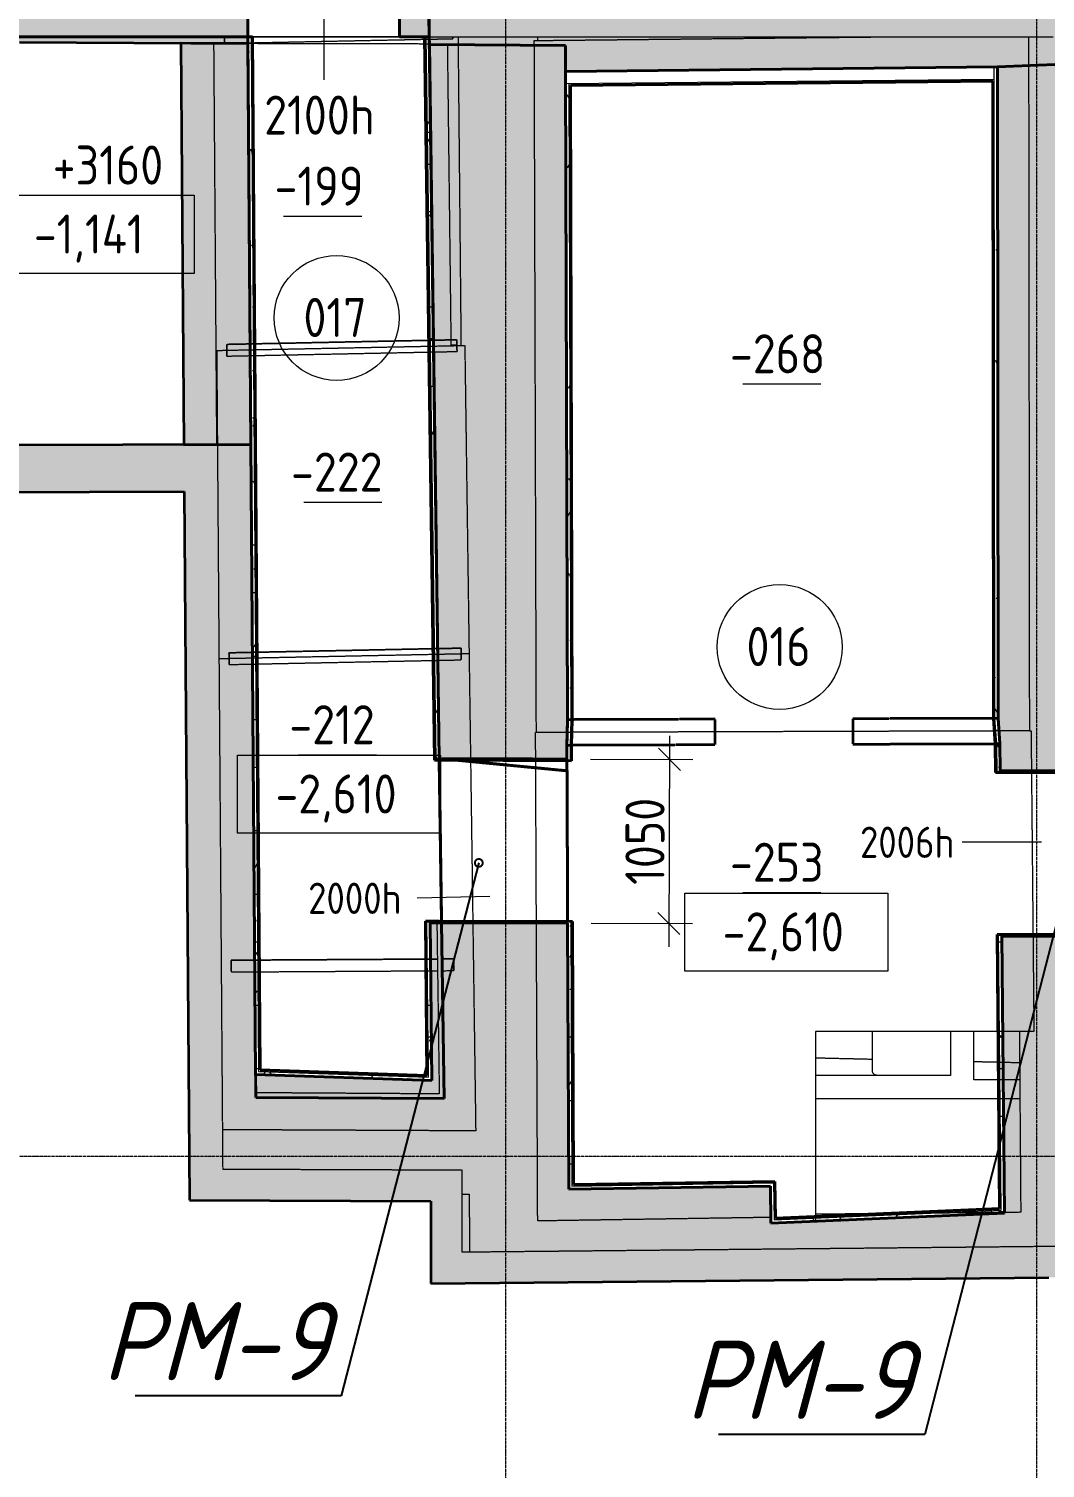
# Model space of a CAD drawing. Header units: millimetres. Extents: x 749182 to 2267578, y 70462 to 311449.
# Drawn here: x 1994152 to 2000658, y 221332 to 230546 of the extents above; entities that cross this region are included whole.
import ezdxf
from ezdxf import colors
from ezdxf.entities.mleader import LeaderData, LeaderLine
from ezdxf.math import Vec2, Vec3

# ---------------------------------------------------------------- set-up
doc = ezdxf.new("R2010")
doc.units = ezdxf.units.MM
for name, pattern in [('ADSK_Линия сетки', [25, 20, -2.5, 0, -2.5]), ('ADSK_Сверху', [4.5, 3, -1.5]), ('ADSK_Снесено', [4.5, 3, -1.5]), ('осеваяX2', [4, 2.5, -0.5, 0.5, -0.5])]:
    doc.linetypes.add(name, pattern=pattern)
doc.layers.get('Defpoints').update_dxf_attribs({"color": 255})
for name, color, linetype, lineweight in [('Аннотация', 7, 'Continuous', 9), ('Каркас', 7, 'Continuous', 9), ('Марки', 7, 'Continuous', 20), ('Марки дверей', 7, 'Continuous', 20), ('Марки помещений', 7, 'Continuous', 20), ('Оси', 165, 'осеваяX2', 13), ('отметки', 7, 'Continuous', 20), ('Перекрытие', 7, 'Continuous', 18), ('Размер', 7, 'Continuous', 13), ('размеры', 7, 'Continuous', 9), ('Сантехника', 7, 'Continuous', 18), ('Стены', 184, 'Continuous', 40), ('Стены внутренние', 7, 'Continuous', 18), ('Стены наружные', 7, 'Continuous', 18), ('Стены разрез', 7, 'Continuous', 35), ('Стены штриховка', 7, 'Continuous', 18)]:
    doc.layers.add(name, color=color, linetype=linetype, lineweight=lineweight)
doc.layers.add('Отметки потолка', color=253, linetype='Continuous')
doc.styles.add('GOST 2.304_new', font='isocpeur.ttf', dxfattribs={"width": 0.9, "oblique": 15})
doc.styles.add('GOST Common', font='GOST_Common.ttf', dxfattribs={"width": 0.9, "height": 350})
doc.styles.add('GOST Common_1', font='GOST_Common.ttf', dxfattribs={"width": 0.9, "height": 250})
doc.dimstyles.new('ADSK_Основной_2_5_мм_Округление_до_1_мм', dxfattribs={"dimscale": 304.8, "dimtxt": 251.428749, "dimasz": 0.463911, "dimexe": 0.492126, "dimexo": 0.492126, "dimgap": 0.098425, "dimtad": 1, "dimdec": 0, "dimdsep": 46, "dimtxsty": 'GOST Common_1', "dimblk1": 'OBLIQUE', "dimblk2": 'OBLIQUE', "dimsah": 1, "dimcen": 0.09, "dimdle": 0.492126, "dimazin": 2, "dimtfac": 1, "dimtdec": 4, "dimtix": 1, "dimtmove": 0, "dimatfit": 3, "dimfxl": 0, "dimtvp": 1, "dimtolj": 1, "dimtzin": 0, "dimlwd": 20, "dimlwe": 20, "dimarcsym": 0})
pattern_1 = [(0, (1958195.05, 210071.62), (406.4, 101.6), [33.528, -271.272, 33.528, -271.272, -1625.6]), (0, (1958195.05, 210071.62), (406.4, 101.6), [-609.6, 33.528, -576.072, 33.528, -271.272, -711.2]), (0, (1958195.05, 210071.62), (406.4, 101.6), [-1524, 33.528, -169.672, 33.528, -474.472]), (120, (1958347.45, 210122.42), (-291.18818, 301.15272), [33.528, -271.272, 33.528, -271.272, -1625.6]), (120, (1958347.45, 210122.42), (-291.18818, 301.15272), [-609.6, 33.528, -576.072, 33.528, -271.272, -711.2]), (120, (1958347.45, 210122.42), (-291.18818, 301.15272), [-1524, 33.528, -169.672, 33.528, -474.472]), (240, (1958398.25, 210325.62), (-115.21182, -402.75272), [33.528, -271.272, 33.528, -271.272, -1625.6]), (240, (1958398.25, 210325.62), (-115.21182, -402.75272), [-609.6, 33.528, -576.072, 33.528, -271.272, -711.2]), (240, (1958398.25, 210325.62), (-115.21182, -402.75272), [-1524, 33.528, -169.672, 33.528, -474.472])]

# ---------------------------------------------------------------- blocks, each defined once
blk = doc.blocks.new('Типовая двутавровая балка _АСТО 20-93_ Балки - 75х140мм-790341-00 План подвала')
at = {"layer": 'Каркас', "color": 253, "linetype": 'ADSK_Сверху', "true_color": 0xaaaaaa}
for p, q in [((-736.5, 37.5), (-736.5, -37.5)), ((-736.5, 37.5), (736.5, 37.5)), ((736.5, 3), (698.4, 3)), ((736.5, -37.5), (736.5, 37.5)), ((-736.5, -37.5), (736.5, -37.5))]:
    blk.add_line(p, q, dxfattribs=at)
at = {"layer": 'Каркас', "color": 253, "linetype": 'ADSK_Сверху', "true_color": 0xb2b2b2}
for p, q in [((-736.5, 15), (-736.5, 37.5)), ((736.5, 37.5), (-736.5, 37.5)), ((-736.5, 3), (-736.5, 15)), ((698.7, 37.5), (736.5, 37.5)), ((736.5, 37.5), (736.5, 15)), ((736.5, 15), (736.5, 37.5)), ((736.5, 15), (736.5, 3)), ((736.5, 15), (736.5, 3)), ((736.5, 3), (736.5, 0)), ((-736.5, -15), (-736.5, -3)), ((-736.5, -37.5), (-736.5, -15)), ((-736.5, -37.5), (736.5, -37.5)), ((736.5, -3), (736.5, -15)), ((736.5, -15), (736.5, -37.5))]:
    blk.add_line(p, q, dxfattribs=at)
at = {"layer": 'Каркас', "color": 9, "linetype": 'ADSK_Сверху', "true_color": 0xb9b9b9}
for p, q in [((698.7, 37.5), (736.5, 37.5)), ((736.5, 37.5), (736.5, 3.4))]:
    blk.add_line(p, q, dxfattribs=at)
blk = doc.blocks.new('Типовая двутавровая балка _АСТО 20-93_ Балки - 75х140мм-790384-00 План подвала')
at = {"layer": 'Каркас', "color": 253, "linetype": 'ADSK_Сверху', "true_color": 0xaaaaaa}
for p, q in [((-743, 37.5), (-743, -37.5)), ((-743, 37.5), (743, 37.5)), ((743, -37.5), (743, 37.5)), ((-743, -37.5), (743, -37.5))]:
    blk.add_line(p, q, dxfattribs=at)
at = {"layer": 'Каркас', "color": 253, "linetype": 'ADSK_Сверху', "true_color": 0xb2b2b2}
for p, q in [((-743, 15), (-743, 37.5)), ((743, 37.5), (-743, 37.5)), ((-743, 3), (-743, 15)), ((743, 37.5), (743, 15)), ((743, 15), (743, 3)), ((-743, -15), (-743, -3)), ((-743, -37.5), (-743, -15)), ((-743, -37.5), (743, -37.5)), ((743, -3), (743, -15)), ((743, -15), (743, -37.5))]:
    blk.add_line(p, q, dxfattribs=at)
blk = doc.blocks.new('Типовая двутавровая балка _АСТО 20-93_ Балки - 75х140мм-790657-00 План подвала')
at = {"layer": 'Каркас', "color": 253, "linetype": 'ADSK_Сверху', "true_color": 0xaaaaaa}
for p, q in [((-712.5, 37.5), (-712.5, -37.5)), ((-712.5, 37.5), (606.9, 37.5)), ((636.9, 37.5), (712.5, 37.5)), ((712.5, -37.5), (712.5, 37.5)), ((-712.5, -37.5), (607.5, -37.5)), ((637.5, -37.5), (712.5, -37.5))]:
    blk.add_line(p, q, dxfattribs=at)
at = {"layer": 'Каркас', "color": 253, "linetype": 'ADSK_Сверху', "true_color": 0xb2b2b2}
for p, q in [((-712.5, 15), (-712.5, 37.5)), ((606.9, 37.5), (-712.5, 37.5)), ((-712.5, 3), (-712.5, 15)), ((712.5, 37.5), (636.9, 37.5)), ((712.5, 37.5), (712.5, 15)), ((712.5, 15), (712.5, 3)), ((-712.5, -15), (-712.5, -3)), ((-712.5, -37.5), (-712.5, -15)), ((-712.5, -37.5), (607.5, -37.5)), ((637.5, -37.5), (712.5, -37.5)), ((712.5, -3), (712.5, -15)), ((712.5, -15), (712.5, -37.5))]:
    blk.add_line(p, q, dxfattribs=at)
blk = doc.blocks.new('Типовая двутавровая балка _АСТО 20-93_ Балки - 75х140мм-790745-00 План подвала')
at = {"layer": 'Каркас', "color": 253, "linetype": 'ADSK_Сверху', "true_color": 0xaaaaaa}
for p, q in [((-730, 4.6), (-730, -37.5)), ((-652.2, 3), (-730, 3)), ((-354.1, -3), (-730, -3)), ((-730, -37.5), (730, -37.5)), ((730, -37.5), (730, -24.8))]:
    blk.add_line(p, q, dxfattribs=at)
at = {"layer": 'Каркас', "color": 9, "linetype": 'ADSK_Сверху', "true_color": 0xb9b9b9}
for p, q in [((-730, 3), (-730, 4.6)), ((-730, -37.5), (-730, -3)), ((-730, -37.5), (730, -37.5)), ((730, -24.8), (730, -37.5))]:
    blk.add_line(p, q, dxfattribs=at)
at = {"layer": 'Каркас', "color": 253, "linetype": 'ADSK_Сверху', "true_color": 0xb2b2b2}
for p, q in [((-730, 3), (-730, 3.7)), ((-730, 3), (-730, 3.7)), ((-730, -3), (-730, 3)), ((-730, -15), (-730, -3)), ((-730, -15), (-730, -3)), ((-730, -37.5), (-730, -15)), ((-730, -15), (-730, -37.5)), ((-730, -37.5), (730, -37.5)), ((-730, -37.5), (730, -37.5)), ((730, -37.5), (730, -24.8)), ((730, -24.8), (730, -37.5))]:
    blk.add_line(p, q, dxfattribs=at)
blk = doc.blocks.new('Раковина с 2-3 кранами для санузла - 500x1800 3 taps-1592274-00 План подвала')
at = {"layer": 'Сантехника', "color": 161, "linetype": 'ADSK_Сверху', "true_color": 0xaaaaff}
blk.add_line((-745, 524), (-495.2, 524), dxfattribs=at)
at = {"layer": 'Сантехника', "color": 161, "linetype": 'ADSK_Сверху', "true_color": 0xaaaaff, "flags": 128}
blk.add_lwpolyline([(-775, 494), (-775, 495.2), (-774.9, 496.4), (-774.8, 497.6), (-774.6, 498.8), (-774.4, 500), (-774.1, 501.1), (-773.8, 502.3), (-773.5, 503.4), (-773.1, 504.6), (-772.6, 505.7), (-772.1, 506.8), (-771.6, 507.9), (-771, 508.9), (-770.4, 509.9), (-769.8, 510.9), (-769.1, 511.9), (-768.3, 512.9), (-767.6, 513.8), (-766.7, 514.7), (-765.9, 515.5), (-765, 516.3), (-764.1, 517.1), (-763.2, 517.9), (-762.2, 518.6), (-761.2, 519.2), (-760.2, 519.9), (-759.1, 520.5), (-758.1, 521), (-757, 521.5), (-755.9, 522), (-754.7, 522.4), (-753.6, 522.7), (-752.4, 523.1), (-751.3, 523.3), (-750.1, 523.6), (-748.9, 523.7), (-747.7, 523.9), (-746.5, 524), (-745.3, 524), (-745, 524)], dxfattribs=at)
blk = doc.blocks.new('Существующие стены подвал - Существующие стены подвал-614279-00 План подвала')
at = {"layer": 'Стены', "true_color": 0xc0c0c0}
h = blk.add_hatch(color=9, dxfattribs=at)
h.paths.add_polyline_path([(56529.9, 8243.7), (56521.9, 9891.6), (55614.7, 9887.2), (55611.4, 9124.2), (54267.7, 9129.7), (54267.1, 9158.6), (49024.4, 9158.6), (49024.4, 8259.7), (51104.6, 8255.3)])
h.paths.add_polyline_path([(55620.1, 11120.2), (56515.8, 11124.6), (56510.3, 12254.8), (55625.1, 12250.4), (55622.3, 11614.6)])
h.paths.add_polyline_path([(55630.5, 13483.5), (56504.2, 13487.8), (56482.7, 17882.1), (56479.3, 17884.3), (56484.1, 18289.1), (56581.1, 18289.1), (56577.9, 18453), (55636.9, 18454), (55634.2, 15862.2), (55639.2, 15463.8), (55633.9, 14274.6)])
h.paths.add_polyline_path([(56557.2, 19523), (56527.9, 21035.6), (56386.8, 21035.6), (56386.5, 21235.8), (56383.9, 21235.8), (56375.1, 23760.7), (56319.5, 23761.6), (56287.6, 28354.9), (56256.8, 36643.2), (56224.2, 43936.9), (48463.8, 43935.7), (48463.9, 43053.1), (55489.3, 43061.9), (55489.3, 40730.4), (55505.9, 37127.7), (55501.3, 36571.4), (55555.6, 28934.4), (55560, 28902.8), (55597.8, 28902.4), (55600, 28900.7), (55598.8, 28652.4), (55594.7, 28648.4), (55598.8, 28619.1), (55592.1, 20992.7), (55638.7, 20178.5), (55638.7, 19524), (56555.3, 19523)])
h.paths.add_polyline_path([(39393.4, 20201.7), (42161.7, 20230.9), (42716.1, 20254.9), (46306.8, 20252.4), (46773.4, 21064.2), (46669.7, 25898.2), (45913.1, 25900.5), (45930.2, 21076.8), (41376.5, 21087.9), (41376.1, 20955.6), (40178.1, 20958.6), (40178.1, 21091.2), (38511, 21094.3), (38521, 20373.6), (39393.4, 20368.1), (39393.4, 20230.7)])
h.paths.add_polyline_path([(18977.5, 20357.5), (18995.8, 20697.6), (18995.8, 21071.6), (18965.8, 21071.6), (18965.8, 20652.5), (18455.8, 20408.6), (18495.2, 20367.6), (18965.8, 20357.7)])
h.paths.add_polyline_path([(18424, 20369.1), (18455.8, 20408.6), (18455.8, 21072.6), (10754.2, 21086.2), (10745.7, 20457.8), (11345.8, 20457.8), (18045.3, 20377.1), (18211.4, 20373.6)])
h.paths.add_polyline_path([(37360, 20380.9), (37354.8, 21098.2), (30807, 21114.6), (30787, 20709.4), (30787, 20839.4), (30777, 20701.8), (30787.2, 20395.3), (34405.1, 20387.9), (35898.2, 20390.1), (37359.7, 20380.9)])
h.paths.add_polyline_path([(46613, 28542.5), (46612.9, 28546.1), (46607.5, 28863.4), (46597, 32746.9), (46594.2, 32921.9), (46603.3, 32922), (46599.4, 34522.4), (45850, 34541.9), (45850, 34540.6), (45780, 34540.4), (45780, 34543.7), (45778.3, 34543.8), (45781.2, 30723), (45896.1, 30722.1), (45903.8, 28546.1), (46608.3, 28542.6)])
h.paths.add_polyline_path([(45777.6, 35501.1), (45777.7, 35501.2), (45778.6, 35510.4), (45847.6, 35510.6), (45847.7, 35502.9), (46596.9, 35522.5), (46594.2, 36634.1), (46597.1, 37232.1), (46589.8, 43050.7), (47467.9, 43051.8), (47467.8, 43935.5), (45825.2, 43935.3), (45871.2, 35688.5), (45777.4, 35688), (45777.6, 35511.4)])
h = blk.add_hatch(color=9, dxfattribs=at)
h.paths.add_polyline_path([(49329.7, 9158.6), (49871.2, 9158.6), (49875.6, 14294.9), (49329, 14292.9), (49340.7, 13116.9), (46823.6, 13096.8), (46825.5, 14679.6), (46270, 14679.6), (46224.6, 13092), (42727.9, 13086.3), (42730.1, 14665.6), (42185, 14665.6), (42201.5, 12893.6), (40707.4, 12828.9), (40703.8, 13065.5), (39413.6, 13045.8), (39406.3, 14749.4), (38599.2, 14751.8), (38614.8, 13626), (37409.2, 13633.4), (37378.7, 17812.6), (35269.2, 17807.6), (35269.9, 17507.6), (36952, 17511.6), (36985, 12975.8), (38529.6, 12970.2), (38529.6, 12441.4), (46543.8, 12521.2), (49329.7, 12548.5), (49324.4, 9158.6)])
h.paths.add_polyline_path([(49318.4, 15362.9), (49867.2, 15364.9), (49864.2, 15536.8), (53981.4, 15484.8), (53986.4, 15882.7), (49849.9, 15934.4), (49839.1, 20218.7), (53802.2, 20191.2), (53810.6, 21022.2), (49714.8, 21049.2), (49721.2, 23288.6), (49158.9, 23290.2), (49152.9, 21045.6), (48898.2, 21047.6), (48891, 20225.9), (49309.9, 20222.2), (49309.5, 19594.6), (49307.4, 15912.3), (49314.2, 15912.3), (49314.4, 15769), (49318.4, 15363.6)])
h.paths.add_polyline_path([(55639.2, 15463.8), (55634.2, 15862.2), (55119.6, 15868.6), (55114.6, 15470.4), (55634.2, 15463.9)])
h.paths.add_polyline_path([(46826.8, 15715.6), (46826.7, 15765.4), (46818.2, 15765.4), (46818, 15915.1), (46843.2, 20243.8), (47195.9, 20240.7), (47203.1, 21060.8), (46773.4, 21064.2), (46306.8, 20252.3), (46284.7, 15923), (46302, 15923), (46301.1, 15765.4), (46299.7, 15715.6), (46826.1, 15715.6)])
h.paths.add_polyline_path([(42721, 15724.6), (42731.6, 15724.6), (42731.5, 15794.1), (42720.7, 15794.1), (42720.6, 16269.6), (42716.1, 20254.9), (42157, 20230.7), (42162.3, 16051.8), (42173.5, 15889.7), (42175, 15724.6), (42720.7, 15724.6)])
h.paths.add_polyline_path([(39401.8, 15799.5), (39401.8, 15904.1), (39405.7, 16051.8), (39393.4, 20368.1), (38521, 20373.6), (38585.5, 15803.5), (38603.2, 15801.8), (39401.4, 15799.5)])
h.paths.add_polyline_path([(49314.4, 15912.3), (49314.4, 15912.3), (49839.1, 15933.9)])
h.paths.add_polyline_path([(18025.7, 17309.8), (18944.1, 17310.7), (18400.6, 17521.8), (18877.9, 17347.6), (18215.2, 17715.5), (18045.3, 17666.4), (18045.3, 17820.5), (18945.3, 18219.8), (18945.3, 18187), (18978.7, 18187), (18978.4, 18768.6), (18945.3, 18768.3), (18945.3, 18252.7), (18045.3, 18741.2), (18045.3, 18759.5), (18012.3, 18759.1), (18025.7, 17310.2)])
h.paths.add_polyline_path([(18945.3, 17310.7), (18979.1, 17310.7), (18978.6, 17677), (18945.3, 17677), (18945.3, 17310.7)])
h.paths.add_polyline_path([(30789.2, 17377.9), (31843.5, 17390.5), (31825.3, 18779.6), (30788.4, 18769.2), (30789.1, 18187), (30842.4, 18187), (30842.4, 17677), (30789, 17677), (30789.2, 17383.9)])
h.paths.add_polyline_path([(13924.8, 17539.6), (13924.8, 17839.6), (11328.3, 17866.9), (11334.1, 20457.8), (11045.8, 20457.8), (11006.9, 17570.3), (13341.6, 17545.7)])
h.paths.add_polyline_path([(30787.7, 20077.3), (31807.9, 20118.6), (31804.3, 20361.2), (31797.1, 20361.3), (31804.3, 20393.2), (30787.5, 20395.3), (30787.7, 20079.5)])
h.paths.add_polyline_path([(17999.4, 20144), (18045.3, 20144.5), (18045.3, 20154.1), (18294.9, 20208.5), (18424, 20369.1), (17997.2, 20378.1), (17999.3, 20153.6)])
h.paths.add_polyline_path([(18945.3, 20153.3), (18977.6, 20153.6), (18977.5, 20357.5), (18945.3, 20357.5), (18945.3, 20153.6)])
h.paths.add_polyline_path([(55638.7, 20178.5), (55591.1, 21010.4), (55070.5, 21013.9), (55062.1, 20182.5), (55638.7, 20178.5)])
h.paths.add_polyline_path([(49178.9, 26805.3), (49175.3, 28869.1), (49172.8, 28868.6), (49172.1, 28239.6), (49168.3, 26805.4), (49172.8, 26805.4)])
h.paths.add_polyline_path([(49731.2, 26803.8), (49736.5, 28675), (49733.6, 28674.3), (49717.7, 28675), (49717.6, 28706.4), (49685.6, 28706.7), (49684.9, 28661.7), (49672.8, 28658.6), (49178.9, 26805.3), (49714.8, 26803.8)])
h.paths.add_polyline_path([(55598.8, 28619.1), (55555.4, 28936.1), (49736.7, 28987.5), (49721.2, 34397.5), (49675.7, 34396.8), (49676, 34273.9), (49283.2, 33202), (49633.4, 29643.5), (49684.6, 29318.6), (49684.9, 29120), (49652.2, 28970.5), (49685.2, 28976.6), (49685.6, 28956.7), (49736.7, 28956.3), (49736.5, 28675), (55591.1, 28619.2)])
h.paths.add_polyline_path([(49145.3, 28868.6), (49145.3, 28868.8), (49175.3, 28874.8), (49165.7, 34395.9), (49122.2, 34395.8), (49126.1, 32975.3), (49132.5, 32975.4), (49136.2, 32800.6), (49144.2, 28868.6)])
h.paths.add_polyline_path([(49119.2, 35465.8), (49718.1, 35466.9), (49714.8, 36618.6), (55501.3, 36571.4), (55506.2, 37173.9), (48705, 37218.3), (48702.3, 36625.7), (49116, 36624.1), (49119, 35554.6)])
h.paths.add_polyline_path([(47702.3, 36629.7), (47705, 37224.8), (46597.1, 37232.1), (46594.2, 36634.1), (47702.1, 36629.7)])
for points in [[(36949.8, 17811.6), (37378.7, 17812.6), (37359.7, 20380.9), (36930.8, 20383.6), (36949.8, 17812.6)], [(38614.8, 13626), (38599.2, 14751.8), (38525.5, 14752), (38536.2, 13742.6), (37408.1, 13781.2), (37409.2, 13633.4), (38599.2, 13626.1)]]:
    blk.add_hatch(color=9, dxfattribs=at).paths.add_polyline_path(points)
at = {"layer": 'Стены'}
for p, q in [((37359.7, 20424.1), (37356, 20934.1)), ((38513.2, 20934.1), (38520.3, 20424.1)), ((38599, 14761.8), (38584.7, 15791.8)), ((38709.6, 15791.5), (39402.1, 15724.4)), ((39402.1, 15724.4), (39406.2, 14759.4))]:
    blk.add_line(p, q, dxfattribs=at)
at = {"layer": 'Стены разрез'}
for p, q in [((35898.2, 20390.1), (37360, 20380.9)), ((36930.8, 20383.6), (36949.8, 17811.6)), ((37360, 20380.9), (36930.8, 20383.6)), ((37360, 20380.9), (37359.7, 20424.1)), ((37378.7, 17812.6), (37360, 20380.9)), ((38520.3, 20424.1), (38521, 20373.6)), ((38521, 20373.6), (39393.4, 20368.1)), ((39393.4, 20368.1), (38521, 20373.6)), ((38521, 20373.6), (38584.5, 15803.6)), ((39393.4, 20368.1), (39393.4, 20201.7)), ((39393.4, 20201.7), (39393.4, 20368.1)), ((39393.4, 20201.7), (42156.2, 20230.7)), ((39405.7, 16051.8), (39393.4, 20201.7)), ((42156.2, 20230.7), (42716.1, 20254.9)), ((42716.1, 20254.9), (42157, 20230.7)), ((42157, 20230.7), (42161.7, 16060.5)), ((37378.7, 17812.6), (35269.2, 17807.6)), ((36949.8, 17811.6), (37378.7, 17812.6)), ((37409.2, 13633.4), (37378.7, 17812.6)), ((35269.9, 17507.6), (36952, 17511.6)), ((36952, 17511.6), (36985, 12975.8)), ((39401.4, 15889.7), (39405.7, 16051.8)), ((42161.7, 16060.5), (42173.4, 15898.4)), ((39401.8, 15799.5), (39401.4, 15889.7)), ((42173.4, 15898.4), (42175, 15724.6)), ((38584.5, 15803.6), (38603.2, 15801.8)), ((38603.2, 15801.8), (39401.8, 15799.5)), ((42175, 15724.6), (42731.6, 15724.6)), ((38599.2, 14751.8), (38525.5, 14752)), ((38525.5, 14752), (38536.2, 13742.6)), ((38614.8, 13626), (38599.2, 14751.8)), ((39406.3, 14749.4), (38599.2, 14751.8)), ((38599.2, 14751.8), (38614.8, 13626)), ((39413.6, 13045.8), (39406.3, 14749.4)), ((42730.1, 14665.6), (42185, 14665.6)), ((42185, 14665.6), (42201.5, 12893.6)), ((38536.2, 13742.6), (37408.1, 13781.2)), ((37408.1, 13781.2), (37409.2, 13633.4)), ((37409.2, 13633.4), (38614.8, 13626)), ((38614.8, 13626), (37409.2, 13633.4)), ((40703.8, 13065.5), (39413.6, 13045.8)), ((40707.4, 12828.9), (40703.8, 13065.5)), ((36985, 12975.8), (38529.6, 12970.2)), ((38529.6, 12970.2), (38529.6, 12441.4)), ((42201.5, 12893.6), (40707.4, 12828.9)), ((38529.6, 12441.4), (42485.9, 12481.3))]:
    blk.add_line(p, q, dxfattribs=at)
blk = doc.blocks.new('Существующие перегородки подвал 4 - Существующие перегородки подвал 4-626304-00 План подвала')
at = {"layer": 'Стены разрез', "color": 0, "linetype": 'ADSK_Снесено'}
for p, q in [((39405.7, 16051.8), (39401.4, 15889.7)), ((40349.5, 16054.8), (39405.7, 16051.8)), ((40350, 15892.7), (40349.5, 16054.8)), ((42161.7, 16060.5), (41231.5, 16057.6)), ((41231.5, 16057.6), (41232, 15895.4)), ((42173.4, 15898.4), (42161.7, 16060.5)), ((39401.4, 15889.7), (40350, 15892.7)), ((41232, 15895.4), (42173.4, 15898.4))]:
    blk.add_line(p, q, dxfattribs=at)
blk = doc.blocks.new('Новые проёмы подвал - Новые проёмы подвал-999150-00 План подвала')
at = {"layer": 'Стены', "color": 0, "linetype": 'ADSK_Снесено'}
for p, q in [((38599, 14761.8), (38584.7, 15791.8)), ((38599, 14761.8), (38584.7, 15791.8)), ((39402.1, 15724.4), (38709.6, 15791.5)), ((39401.8, 15789.5), (39406.2, 14759.4)), ((39402.1, 15724.4), (39406.2, 14759.4))]:
    blk.add_line(p, q, dxfattribs=at)
at = {"layer": 'Стены разрез', "color": 0, "linetype": 'ADSK_Снесено'}
for p, q in [((39401.8, 15799.5), (38603.2, 15801.8)), ((38603.2, 15801.8), (39402.1, 15724.4)), ((39402.1, 15724.4), (39401.8, 15799.5))]:
    blk.add_line(p, q, dxfattribs=at)
blk = doc.blocks.new('Высотные отметки - Рамка-5093-00 План подвала')
at = {"layer": 'Аннотация'}
for p, q in [((-6.5, 0), (-6.5, 5)), ((-6.5, 5), (6.5, 5)), ((6.5, 5), (6.5, 0)), ((6.5, 0), (-6.5, 0))]:
    blk.add_line(p, q, dxfattribs=at)
blk = doc.blocks.new('ADSK_Марка_Помещение_ОдноЗначение - Номер-247393-00 План подвала')
at = {"layer": 'Марки помещений'}
blk.add_circle((0, 0), 4, dxfattribs=at)
blk = doc.blocks.new('_Oblique')
at = {"color": 0, "linetype": 'ByBlock', "lineweight": -2}
blk.add_line((-0.5, -0.5), (0.5, 0.5), dxfattribs=at)
blk = doc.blocks.new('*D1882')
at = {"layer": 'Defpoints', "color": 0, "lineweight": 20, "transparency": 16777216}
for p in [(1997596.8, 225871.1), (1997601.3, 224821), (1998249.7, 224819.2)]:
    blk.add_point(p, dxfattribs=at)
at = {"layer": 'размеры', "color": 0, "lineweight": 20, "transparency": 16777216}
for p, q in [((1998253.2, 226019.2), (1998249.3, 224669.2)), ((1997746.8, 225870.6), (1998402.8, 225868.7)), ((1997751.3, 224820.6), (1998399.7, 224818.7))]:
    blk.add_line(p, q, dxfattribs=at)
at = {"layer": 'размеры', "color": 0, "lineweight": 20, "transparency": 16777216, "xscale": 141.4, "yscale": 141.4, "zscale": 141.4}
for p, rotation in [((1998252.8, 225869.2), 89.83416608378612), ((1998249.7, 224819.2), 269.8341660837862)]:
    blk.add_blockref('_Oblique', p, dxfattribs=dict(at, rotation=rotation))
at = {"layer": 'размеры', "color": 0, "lineweight": 20, "transparency": 16777216, "insert": (1998096.2, 225344.6), "char_height": 250, "width": 700.591, "attachment_point": 5, "rotation": 89.83417, "style": 'GOST Common_1'}
blk.add_mtext('\\A1;1050', dxfattribs=at)
blk = doc.blocks.new('ADSK_Марка_Перекрытие - Экземпляр_ADSK_Позиция-177290-00 План подвала')
at = {"layer": 'Марки'}
blk.add_line((-2.5, 0), (2.5, 0), dxfattribs=at)
blk = doc.blocks.new('_DotSmall')
at = {"color": 0, "linetype": 'ByBlock', "lineweight": 35, "const_width": 0.5}
blk.add_lwpolyline([(-0.0625, 0, 1), (0.0625, 0, 1)], format="xyb", close=True, dxfattribs=at)

msp = doc.modelspace()

# ---------------------------------------------------------------- hatches: boundary and pattern name
at = {"layer": 'Стены внутренние'}
h = msp.add_hatch(color=0, dxfattribs=at)
h.paths.add_polyline_path([(1996685.3303, 230495.6748), (1996715.3332, 230495.6748), (1996707.7243, 231005.6748), (1996524.7451, 231005.6748), (1996524.7451, 230495.6748)])
h.paths.add_polyline_path([(1992750.3868, 230495.6748), (1995554.7451, 230495.6748), (1995554.7451, 231005.6748), (1994868.13, 231005.6748), (1993336.8875, 230636.9173)])
h.paths.add_polyline_path([(1991056.487, 230495.6748), (1992458.1817, 230495.6748), (1990456.1568, 231005.6748), (1989512.062, 231005.6748), (1989022.2844, 230495.6748), (1989916.2868, 230495.6748)])
at = {"layer": 'Стены внутренние', "lineweight": 9}
h = msp.add_hatch(dxfattribs=at)
h.set_pattern_fill('FP_2', color=0, style=0, pattern_type=2)
h.set_pattern_definition(pattern_1)
h.paths.add_polyline_path([(1995622.9803, 223872.183), (1995573.7627, 230495.6748), (1995554.7451, 230495.6748), (1995603.1205, 223872.8627), (1995622.9074, 223872.1855)])
h = msp.add_hatch(dxfattribs=at)
h.set_pattern_fill('FP_2', color=0, style=0, pattern_type=2)
h.set_pattern_definition(pattern_1)
h.paths.add_polyline_path([(1996779.7522, 225863.4312), (1996715.3332, 230495.6748), (1996695.3312, 230495.6748), (1996759.7494, 225863.4891), (1996779.6131, 225863.4317)])
h = msp.add_hatch(dxfattribs=at)
h.set_pattern_fill('FP_2', color=0, style=0, pattern_type=2)
h.set_pattern_definition(pattern_1)
h.paths.add_polyline_path([(2000336.7029, 226132.1012), (2000356.7028, 226132.1645), (2000351.2059, 230302.3147), (2000332.0306, 230302.1133), (2000336.7028, 226132.1645)])
h = msp.add_hatch(dxfattribs=at)
h.set_pattern_fill('FP_2', color=0, style=0, pattern_type=2)
h.set_pattern_definition(pattern_1)
h.paths.add_polyline_path([(1997600.7583, 226123.4471), (1997620.7582, 226123.5104), (1997608.7167, 230193.5093), (1997588.7173, 230193.2993), (1997600.7494, 226126.4325)])
h = msp.add_hatch(dxfattribs=at)
h.set_pattern_fill('FP_2', color=0, style=0, pattern_type=2)
h.set_pattern_definition(pattern_1)
h.paths.add_polyline_path([(1997608.5378, 223137.4466), (1997628.5366, 223137.752), (1997621.2667, 224830.9913), (1997601.2665, 224830.9913), (1997608.5378, 223137.752)])
h.paths.add_polyline_path([(1997616.8443, 225861.0084), (1997616.4148, 225961.0417), (1997596.4146, 225961.0417), (1997597.1233, 225861.0655), (1997616.4148, 225861.0097)])
h = msp.add_hatch(dxfattribs=at)
h.set_pattern_fill('FP_2', color=0, style=0, pattern_type=2)
h.set_pattern_definition(pattern_1)
h.paths.add_polyline_path([(2000376.6002, 222964.3836), (2000396.593, 222965.2504), (2000379.9033, 224747.2478), (2000359.9024, 224747.2478), (2000376.5921, 222965.2504)])
h.paths.add_polyline_path([(2000370.0787, 225786.2478), (2000370.1724, 225786.2478), (2000368.4511, 225970.0349), (2000348.4579, 225969.2177), (2000350.1715, 225786.2478), (2000368.4511, 225786.2478)])
h = msp.add_hatch(dxfattribs=at)
h.set_pattern_fill('FP_2', color=0, style=0, pattern_type=2)
h.set_pattern_definition(pattern_1)
h.paths.add_polyline_path([(1996731.1988, 223814.243), (1996720.4687, 224833.5985), (1996700.467, 224833.6564), (1996711.1905, 223814.9278), (1996720.574, 223814.6066)])
h = msp.add_hatch(dxfattribs=at)
h.set_pattern_fill('FP_2', color=0, style=0, pattern_type=2)
h.set_pattern_definition(pattern_1)
h.paths.add_polyline_path([(1996711.1905, 223814.9278), (1996710.9798, 223834.9467), (1995602.9798, 223872.183), (1995604.1974, 223852.8142), (1996710.9798, 223814.935)])
h = msp.add_hatch(dxfattribs=at)
h.set_pattern_fill('FP_2', color=0, style=0, pattern_type=2)
h.set_pattern_definition(pattern_1)
h.paths.add_polyline_path([(1998902.159, 222920.4775), (1998922.1481, 222921.3442), (1998917.6304, 223157.4417), (1998898.544, 223157.1502), (1998902.0062, 222930.4803)])
h = msp.add_hatch(dxfattribs=at)
h.set_pattern_fill('FP_2', color=0, style=0, pattern_type=2)
h.set_pattern_definition(pattern_1)
h.paths.add_polyline_path([(1998902.4645, 222900.472), (2000376.5921, 222965.2504), (2000376.4128, 222984.3943), (1998902.159, 222920.4775)])

# ---------------------------------------------------------------- linework, layer by layer
at = {"layer": 'Аннотация', "color": 0, "lineweight": 9}
for p, q in [((2000133.1713, 225338.6683), (2000127.415, 225338.6683)), ((2000634.6891, 225338.6683), (2000133.1713, 225338.6683)), ((1997102.1985, 224992.4705), (1996638.3323, 224980.0434))]:
    msp.add_line(p, q, dxfattribs=at)
at = {"layer": 'Марки дверей', "color": 0}
msp.add_line((1996039.7451, 230750.6748), (1996039.7451, 230219.3717), dxfattribs=at)
at = {"layer": 'Оси', "linetype": 'ADSK_Линия сетки'}
for p, q in [((1997204.9564, 214656.6284), (1997204.9564, 231740.4174)), ((2000604.9564, 214656.6284), (2000604.9564, 231740.4174)), ((1947108.8213, 223328.4045), (2015336.7643, 223328.4045))]:
    msp.add_line(p, q, dxfattribs=at)
at = {"layer": 'Перекрытие', "linetype": 'ADSK_Сверху'}
for p, q in [((1997387.8942, 230471.2057), (1999717.8906, 230495.6748)), ((1997400.9991, 226041.7319), (1997387.8942, 230471.2057)), ((2000551.8138, 230495.6748), (2000556.7931, 226051.714)), ((1994093.2308, 230461.6807), (1995335.0437, 230453.8754)), ((1995335.0437, 230453.8754), (1995353.7606, 227883.6973)), ((1995335.0437, 230453.8703), (1996831.1092, 230450.7897)), ((1996831.1092, 230450.7897), (1996854.3146, 228517.4247)), ((1995354.8959, 228487.2478), (1996942.8386, 228519.2064)), ((1995354.8959, 228487.2478), (1995393.0595, 223246.6881)), ((1996942.8386, 228519.2064), (1996970.2937, 226544.9614)), ((1995353.7606, 227883.6973), (1994103.9198, 227880.7398)), ((1995353.7606, 227883.6973), (1995359.291, 227883.7104)), ((1996970.2937, 226544.9614), (1995369.2749, 226512.7397)), ((1996970.2937, 226544.9614), (1997012.7632, 223491.0651)), ((2000556.7931, 226051.714), (1997396.0664, 226041.7163)), ((1997409.4937, 222914.3807), (1997396.0664, 226041.7163)), ((2000556.7931, 226051.714), (2000567.6945, 226051.7485)), ((2000567.6945, 226051.7485), (2000585.727, 224126.3795)), ((2000585.727, 224126.3795), (1999188.2182, 224126.3795)), ((1999188.2182, 224126.3795), (1999188.2182, 222912.861)), ((1999552.582, 223948.393), (1999188.2182, 223956.892)), ((2000494.4668, 223926.423), (2000200.391, 223933.2825)), ((1997012.7632, 223491.0651), (1995391.2263, 223498.4183)), ((1995393.0595, 223246.6881), (1996924.6198, 223241.1179)), ((1996924.6198, 223241.1179), (1996924.6198, 222715.9758)), ((1998901.9039, 222937.1758), (1997409.4937, 222914.3807)), ((1998902.4645, 222900.472), (1998901.9039, 222937.1758)), ((1999188.2182, 222912.861), (1998902.4645, 222900.472)), ((1996924.6198, 222715.9758), (2007725.0176, 222822.1266))]:
    msp.add_line(p, q, dxfattribs=at)
at = {"layer": 'Стены внутренние', "color": 0, "lineweight": 40}
for p, q in [((1995554.7451, 230495.6748), (1995554.7451, 230935.6748)), ((1996524.7451, 230935.6748), (1996524.7451, 230495.6748)), ((1996715.3332, 230495.6748), (1996715.3332, 231005.6748)), ((1989022.2844, 230495.6748), (1995584.7459, 230495.6748)), ((1995554.7451, 230495.6748), (1995603.1205, 223852.851)), ((1995632.9102, 223881.849), (1995584.7459, 230495.6748)), ((1996524.7451, 230495.6748), (1996715.3332, 230495.6748)), ((1996685.3303, 230495.6748), (1996749.748, 225863.5181)), ((1996779.6131, 225873.4317), (1996715.3332, 230495.6748)), ((2000352.0304, 230302.3233), (1997588.4806, 230273.3012)), ((2000356.7028, 226132.1645), (2000352.0304, 230302.3233)), ((1997588.4806, 230273.3012), (1997600.7583, 226123.4471)), ((1997618.7461, 230183.6141), (2000322.1315, 230212.0044)), ((2000322.1315, 230212.0044), (2000326.704, 226131.0622)), ((1997630.7594, 226123.0897), (1997618.7461, 230183.6141)), ((1997600.7583, 226123.4471), (1997596.4136, 225961.2666)), ((1997626.4154, 225960.9292), (1997630.7594, 226123.0897)), ((2000326.704, 226131.0622), (2000338.4612, 225968.8091)), ((2000368.4511, 225970.0349), (2000356.7028, 226132.1645)), ((1997596.4136, 225961.2666), (1997596.8009, 225871.0665)), ((1997626.8445, 225860.9795), (1997626.4154, 225960.9292)), ((2000338.4612, 225968.8091), (2000340.1711, 225786.2478)), ((2000370.0787, 225796.2478), (2000368.4511, 225970.0349)), ((1996749.748, 225863.5181), (1997626.8445, 225860.9795)), ((1997596.8009, 225871.0665), (1996779.6131, 225873.4317)), ((2000340.1711, 225786.2478), (2000787.6198, 225786.2478)), ((2000787.6198, 225796.2478), (2000370.0787, 225796.2478)), ((1996690.4662, 224833.6854), (1996700.8702, 223845.2985)), ((1996779.1586, 224833.4287), (1996690.4662, 224833.6854)), ((1996731.1988, 223814.243), (1996720.574, 224823.5982)), ((1996720.574, 224823.5982), (1997601.3092, 224821.049)), ((1997631.2669, 224830.9623), (1996764.0725, 224833.4723)), ((1996764.0725, 224833.4723), (1996764.2116, 224823.4719)), ((1996779.1297, 224823.4287), (1996779.1586, 224833.4287)), ((1997601.3092, 224821.049), (1997608.6236, 223117.4455)), ((1997638.4931, 223147.9053), (1997631.2669, 224830.9623)), ((2000349.902, 224747.2478), (2000366.3227, 222993.9662)), ((2000785.6198, 224747.2478), (2000349.902, 224747.2478)), ((2000396.593, 222965.2504), (2000379.997, 224737.2478)), ((2000379.997, 224737.2478), (2000785.6198, 224737.2478)), ((1995603.1205, 223852.851), (1996731.1988, 223814.243)), ((1996700.8702, 223845.2985), (1995632.9102, 223881.849)), ((1997608.6236, 223117.4455), (1998898.8495, 223137.1525)), ((1998928.3878, 223167.6072), (1997638.4931, 223147.9053)), ((1998898.8495, 223137.1525), (1998902.4645, 222900.472)), ((1998931.9898, 222931.7803), (1998928.3878, 223167.6072)), ((1998902.4645, 222900.472), (2000396.593, 222965.2504)), ((2000366.3227, 222993.9662), (1998931.9898, 222931.7803))]:
    msp.add_line(p, q, dxfattribs=at)
at = {"layer": 'Стены внутренние', "color": 0}
msp.add_line((1996524.7451, 230495.6748), (1995584.7459, 230495.6748), dxfattribs=at)
at = {"layer": 'Стены внутренние', "color": 0, "linetype": 'ADSK_Сверху'}
for p, q in [((1996899.561, 230495.6748), (1996918.4934, 228518.7164)), ((1997409.8165, 230471.4359), (1997409.5844, 230495.6748)), ((2000551.8145, 230495.0503), (2000635.3899, 230495.6748)), ((1995379.7787, 225222.3847), (1995379.7787, 225070.3847)), ((1996794.1427, 224828.6373), (1996764.1456, 224828.2201)), ((1996764.2116, 224823.4719), (1996779.4492, 223727.7648)), ((1996764.2116, 224823.4719), (1996794.2157, 224823.385)), ((1996809.8719, 223697.5776), (1996794.1427, 224828.6373)), ((2000052.391, 224126.3795), (2000052.391, 223846.5782)), ((2000200.391, 223818.5782), (2000200.391, 224126.3795)), ((2000492.9728, 224126.3795), (2000501.6149, 222969.7158)), ((1995389.1219, 223842.3847), (1995389.1219, 223787.3847)), ((2000052.391, 223846.5782), (1999188.2182, 223846.5782)), ((2000495.2726, 223818.5782), (2000200.391, 223818.5782)), ((1995604.2483, 223704.974), (1995604.4324, 223734.9735)), ((1995604.2483, 223704.974), (1996809.8719, 223697.5776)), ((1996779.4492, 223727.7648), (1995604.4324, 223734.9735)), ((1999188.2182, 223698.5782), (2000496.1692, 223698.5782)), ((1996924.6198, 223086.2845), (1996970.5187, 223086.1523)), ((1996970.5187, 223086.1523), (1996974.0591, 222716.4617)), ((2000501.6149, 222969.7158), (1999188.2182, 222957.1244))]:
    msp.add_line(p, q, dxfattribs=at)
at = {"layer": 'Стены наружные', "color": 0, "linetype": 'ADSK_Сверху'}
msp.add_line((1989002.062, 230495.6748), (2000710.9895, 230495.6748), dxfattribs=at)
at = {"layer": 'Стены штриховка', "color": 0}
for p, q in [((1995574.7457, 230495.6748), (1995622.9803, 223872.183)), ((1996759.7494, 225863.4891), (1996695.3312, 230495.6748)), ((2000336.7036, 226131.4296), (2000332.0306, 230302.1133)), ((2000332.1202, 230222.1098), (1997588.7173, 230193.2993)), ((1997608.7167, 230193.5093), (1997620.7591, 226123.2088)), ((1997620.7591, 226123.2088), (1997616.4148, 225961.0417)), ((2000348.4579, 225969.2177), (2000336.7036, 226131.4296)), ((1997616.4148, 225961.0417), (1997616.8443, 225861.0084)), ((2000350.1715, 225786.2478), (2000348.4579, 225969.2177)), ((1996779.6131, 225873.4317), (1996779.7522, 225863.4312)), ((1997596.8438, 225861.0663), (1997596.8009, 225871.0665)), ((2000370.0787, 225796.2478), (2000370.1724, 225786.2478)), ((1996710.9798, 223834.9467), (1996700.467, 224833.6564)), ((1996720.574, 224823.5982), (1996720.4687, 224833.5985)), ((1997601.3092, 224821.049), (1997601.2662, 224831.0492)), ((1997621.2667, 224830.9913), (1997628.5366, 223137.752)), ((2000376.4128, 222984.3943), (2000359.9024, 224747.2478)), ((2000379.9033, 224747.2478), (2000379.997, 224737.2478)), ((1995622.9803, 223872.183), (1996710.9798, 223834.9467)), ((1997628.5366, 223137.752), (1998918.5417, 223157.4556)), ((1998918.5417, 223157.4556), (1998922.1481, 222921.3442)), ((1998922.1481, 222921.3442), (2000376.4128, 222984.3943))]:
    msp.add_line(p, q, dxfattribs=at)

# ---------------------------------------------------------------- block references
at = {"layer": 'Каркас', "color": 0, "linetype": 'ADSK_Сверху'}
for name, p, rotation in [('Типовая двутавровая балка _АСТО 20-93_ Балки - 75х140мм-790745-00 План подвала', (1996134.8932, 230505.7991), 1.152966954664899), ('Типовая двутавровая балка _АСТО 20-93_ Балки - 75х140мм-790341-00 План подвала', (1996156.1075, 228503.3728), 1.152966954664899), ('Типовая двутавровая балка _АСТО 20-93_ Балки - 75х140мм-790384-00 План подвала', (1996177.0246, 226528.9963), 1.152966954675331), ('Типовая двутавровая балка _АСТО 20-93_ Балки - 75х140мм-790657-00 План подвала', (1996160.7414, 224550.2216), 0.34185620293681)]:
    msp.add_blockref(name, p, dxfattribs=dict(at, rotation=rotation))
at = {"layer": 'Марки', "color": 0, "xscale": 99.99999999999993, "yscale": 99.99999999999993, "zscale": 99.99999999999993}
for p in [(1994613.3626, 229481.2661), (1996033.0967, 229346.3717), (1998972.3436, 228273.0821), (1996162.5948, 227515.973), (1996127.776, 225898.4911), (1998972.3436, 225018.0133)]:
    msp.add_blockref('ADSK_Марка_Перекрытие - Экземпляр_ADSK_Позиция-177290-00 План подвала', p, dxfattribs=at)
at = {"layer": 'Марки помещений', "color": 0, "xscale": 99.99999999999993, "yscale": 99.99999999999993, "zscale": 99.99999999999993}
for p in [(1996122.2979, 228695.5336), (1998958.3794, 226588.8897)]:
    msp.add_blockref('ADSK_Марка_Помещение_ОдноЗначение - Номер-247393-00 План подвала', p, dxfattribs=at)
at = {"layer": 'отметки', "color": 0, "lineweight": 20, "xscale": 99.99999999999993, "yscale": 99.99999999999993, "zscale": 99.99999999999993}
for p in [(1994560.5419, 228980.6734), (1996138.1073, 225396.2676), (1999000.5412, 224513.336)]:
    msp.add_blockref('Высотные отметки - Рамка-5093-00 План подвала', p, dxfattribs=at)
at = {"layer": 'Сантехника', "color": 0, "linetype": 'ADSK_Сверху', "rotation": 90}
msp.add_blockref('Раковина с 2-3 кранами для санузла - 500x1800 3 taps-1592274-00 План подвала', (2000076.391, 224621.5782), dxfattribs=at)
at = {"layer": 'Стены'}
msp.add_blockref('Существующие стены подвал - Существующие стены подвал-614279-00 План подвала', (1958195.046, 210071.6162), dxfattribs=at)
at = {"layer": 'Стены', "color": 0, "linetype": 'ADSK_Снесено'}
for name in ['Новые проёмы подвал - Новые проёмы подвал-999150-00 План подвала', 'Существующие перегородки подвал 4 - Существующие перегородки подвал 4-626304-00 План подвала']:
    msp.add_blockref(name, (1958195.046, 210071.6162), dxfattribs=at)

# ---------------------------------------------------------------- texts
at = {"layer": 'Аннотация', "color": 0, "lineweight": 9, "char_height": 200, "attachment_point": 1, "style": 'GOST Common_1'}
for s, insert, width in [('2006h', (1999472.5713, 225438.6683), 793.670625), ('2000h ', (1995940.0807, 225080.0434), 844.176938)]:
    msp.add_mtext(s, dxfattribs=dict(at, insert=insert, width=width))
at = {"layer": 'Марки дверей', "color": 0, "lineweight": 9, "insert": (1995658.5951, 230118.7988), "char_height": 250, "width": 916.328812, "attachment_point": 1, "style": 'GOST Common'}
msp.add_mtext('2100h', dxfattribs=at)
at = {"layer": 'Марки помещений', "color": 0, "lineweight": 9, "char_height": 250, "width": 526.708687, "attachment_point": 1, "style": 'GOST Common'}
for s, insert in [('017', (1995909.8907, 228823.2586)), ('016', (1998745.9721, 226716.6148))]:
    msp.add_mtext(s, dxfattribs=dict(at, insert=insert))
at = {"layer": 'отметки', "color": 0, "lineweight": 20, "char_height": 250, "attachment_point": 1, "line_spacing_factor": 1.022761, "style": 'GOST Common'}
for s, insert, width in [('-1,141', (1994184.6647, 229357.3804), 902.105419), ('-2,610', (1995730.8022, 225772.9747), 977.532294), ('-2,610', (1998593.2361, 224890.0431), 977.532294)]:
    msp.add_mtext(s, dxfattribs=dict(at, insert=insert, width=width))
at = {"layer": 'Отметки потолка', "color": 0, "lineweight": 9, "char_height": 250, "attachment_point": 1, "style": 'GOST Common'}
for s, insert, width in [('+3160', (1994305.2818, 229799.1036), 721.51875), ('-199', (1995725.0158, 229664.2093), 721.51875), ('-268', (1998640.4128, 228590.9197), 779.24025), ('-222', (1995830.6639, 227833.8106), 779.24025), ('-212', (1995819.6951, 226216.3287), 721.51875), ('-253', (1998640.4128, 225335.8509), 779.24025)]:
    msp.add_mtext(s, dxfattribs=dict(at, insert=insert, width=width))

# ---------------------------------------------------------------- dimensions: what is measured, and where the dimension line sits
at = {"layer": 'размеры', "color": 0, "lineweight": 20}
dim = msp.add_linear_dim(base=(1998249.7173, 224819.1723), p1=(1997596.8009, 225871.0665), p2=(1997601.3092, 224821.049), angle=89.83416608, dimstyle='ADSK_Основной_2_5_мм_Округление_до_1_мм', override={"dimpost": '<>', "dimfxl": 1050.027125}, dxfattribs=at)
dim.commit()
dim.dimension.update_dxf_attribs({"geometry": '*D1882', "text_midpoint": (1998096.2375, 225344.6187)})

# ---------------------------------------------------------------- leaders
at = {"layer": 'Размер', "color": 0, "ltscale": 20}
ml = msp.add_multileader_mtext('Standard', dxfattribs=at)
ml.set_content('\\A1;РМ-9', style='GOST 2.304_new')
ml.set_leader_properties()
ml.set_arrow_properties(name='DOTSMALL')
ml.build(insert=Vec2(0, 0))
ml.multileader.update_dxf_attribs({"text_left_attachment_type": 6, "text_right_attachment_type": 6, "dogleg_length": 1, "arrow_head_size": 100})
ctx = ml.context
ctx.base_point, ctx.char_height, ctx.arrow_head_size, ctx.landing_gap_size, ctx.plane_origin = Vec3(1994559.3684, 221794.7964), 500, 100, 0, Vec3(1973974.0695, 368363.4188)
ctx.left_attachment, ctx.right_attachment, ctx.text_align_type = 6, 6, 1
notes = []
notes.append((ctx, [(0, (1, 1, 0), (1996152.3175, 221794.7964), (-1, 0), 20, [(0, [(1997032.4783, 225206.452)], 0, [])])]))
ctx.mtext.insert, ctx.mtext.rotation, ctx.mtext.width, ctx.mtext.alignment, ctx.mtext.flow_direction = Vec3(1995345.843, 222394.7964), 6.283185307, 1286.674802, 2, 5
ml = msp.add_multileader_mtext('Standard', dxfattribs=at)
ml.set_content('\\A1;РМ-9', style='GOST 2.304_new')
ml.set_leader_properties()
ml.set_arrow_properties(name='DOTSMALL')
ml.build(insert=Vec2(0, 0))
ml.multileader.update_dxf_attribs({"text_left_attachment_type": 6, "text_right_attachment_type": 6, "dogleg_length": 1, "arrow_head_size": 100})
ctx = ml.context
ctx.base_point, ctx.char_height, ctx.arrow_head_size, ctx.landing_gap_size, ctx.plane_origin = Vec3(1998294.462, 221547.4586), 500, 100, 0, Vec3(1977709.1632, 368116.0811)
ctx.left_attachment, ctx.right_attachment, ctx.text_align_type = 6, 6, 1
notes.append((ctx, [(0, (1, 1, 0), (1999887.4112, 221547.4586), (-1, 0), 20, [(0, [(2000767.572, 224959.1143)], 0, [])])]))
ctx.mtext.insert, ctx.mtext.rotation, ctx.mtext.width, ctx.mtext.alignment, ctx.mtext.flow_direction = Vec3(1999080.9366, 222147.4586), 6.283185307, 1286.674802, 2, 5
for ctx, leaders in notes:
    for number, flags, end, landing, length, lines in leaders:
        leader = LeaderData()
        leader.index, (leader.has_last_leader_line, leader.has_dogleg_vector, leader.attachment_direction) = number, flags
        leader.last_leader_point, leader.dogleg_vector, leader.dogleg_length = Vec3(end), Vec3(landing), length
        for number, points, colour, breaks in lines:
            line = LeaderLine()
            line.index, line.vertices, line.color, line.breaks = number, Vec3.list(points), colors.encode_raw_color(colour), breaks
            leader.lines.append(line)
        ctx.leaders.append(leader)

doc.saveas('drawing.dxf')
